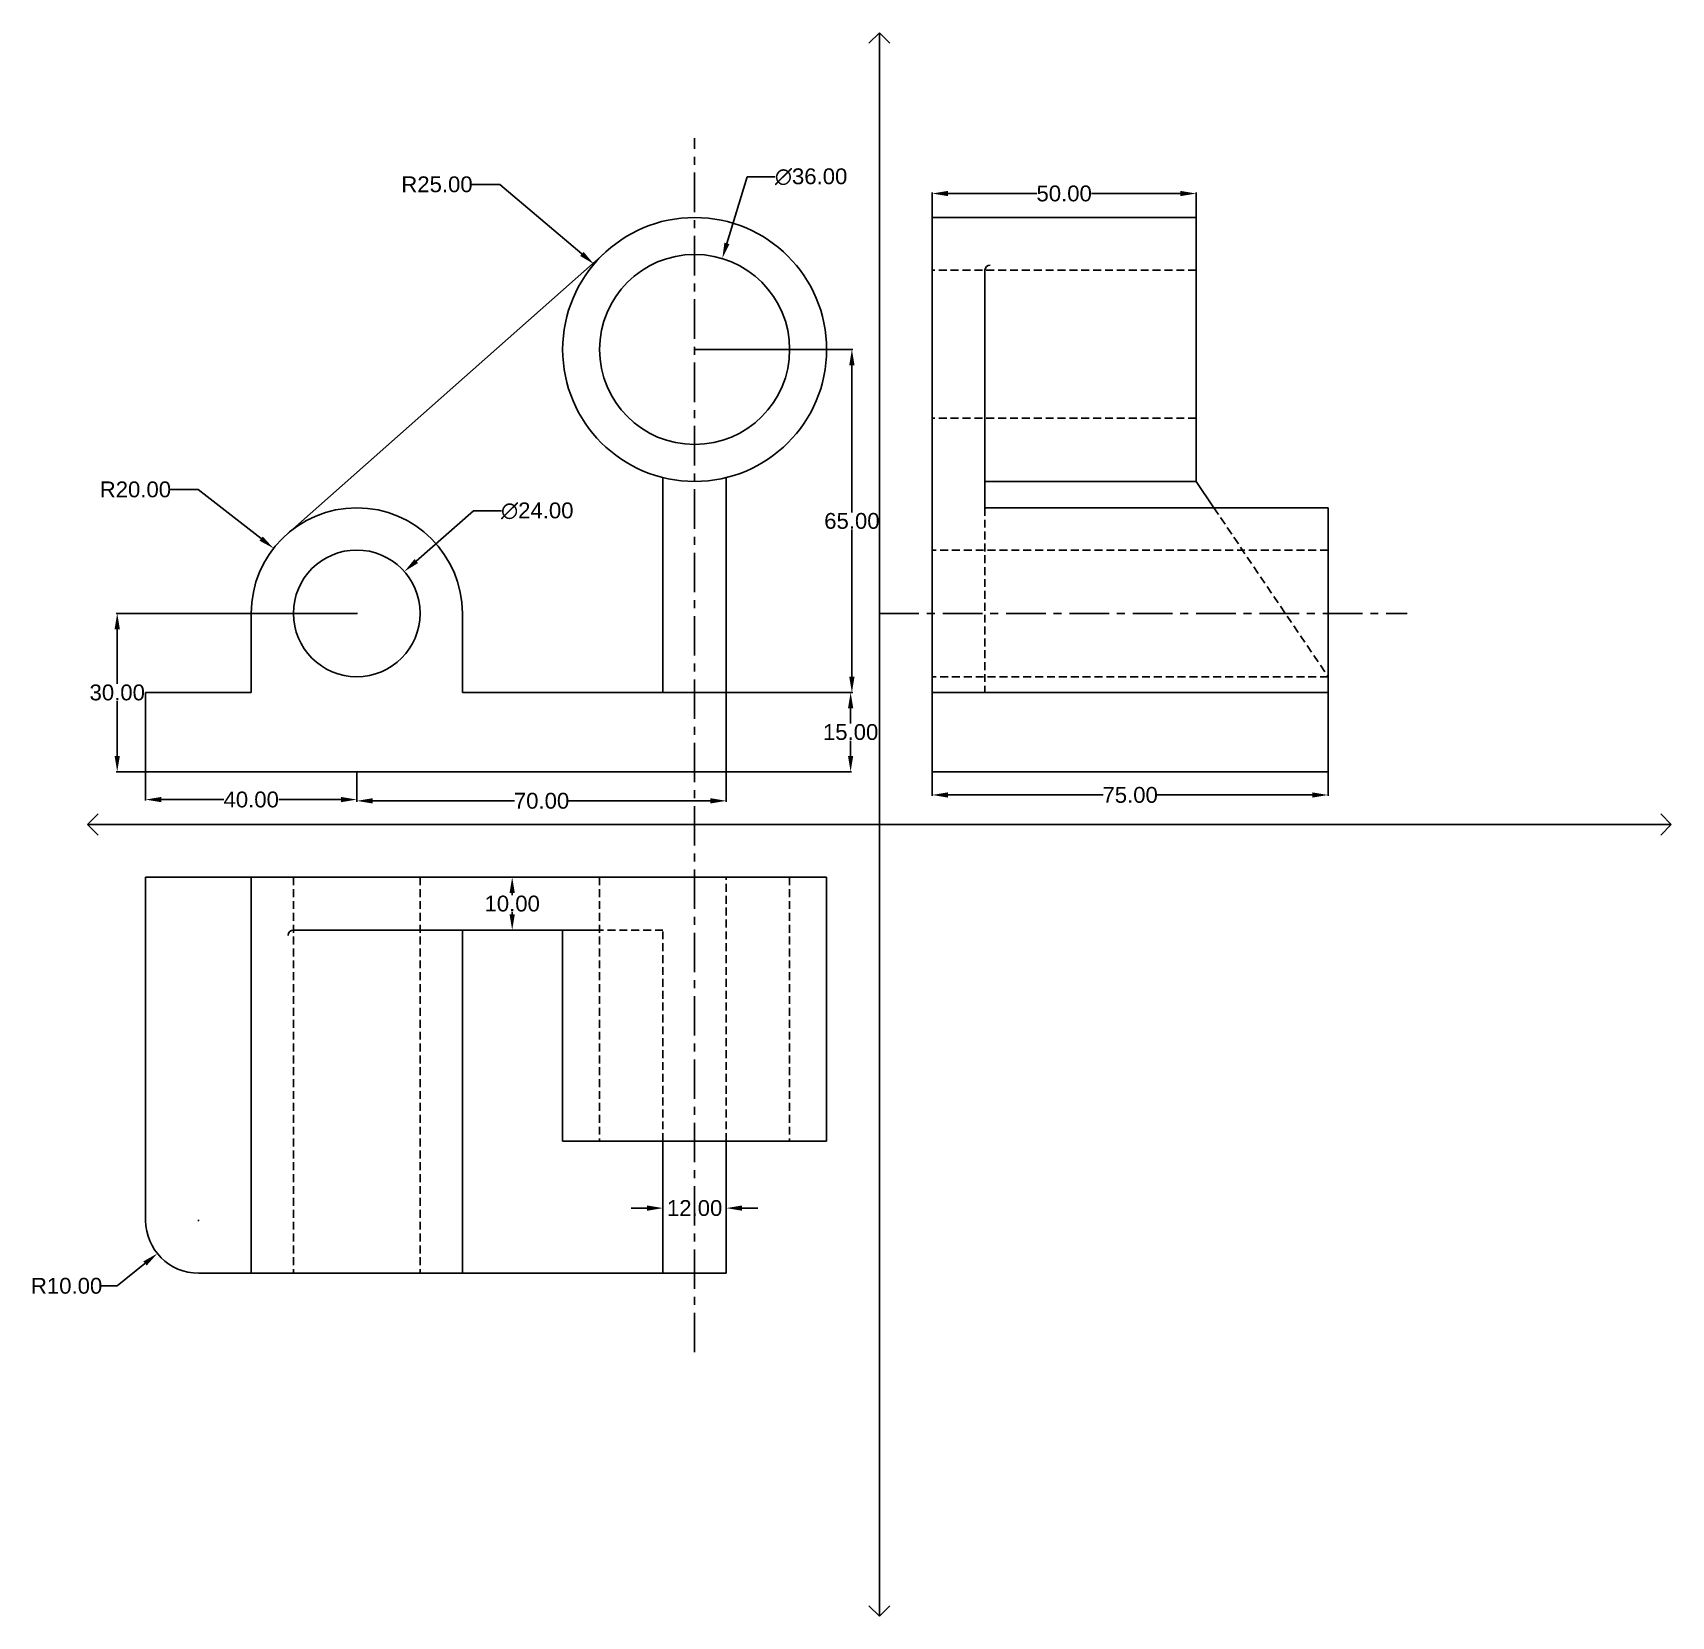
# Model space of a CAD drawing. Header units: millimetres. Extents: x -160 to 150, y -150 to 150.
import ezdxf

# ---------------------------------------------------------------- set-up
doc = ezdxf.new("R2010")
doc.units = ezdxf.units.MM
doc.header["$LTSCALE"] = 3
doc.header["$MEASUREMENT"] = 0
doc.linetypes.add('CENTERX2', pattern=[4, 2.5, -0.5, 0.5, -0.5])
doc.linetypes.add('HIDDENX2', pattern=[0.75, 0.5, -0.25])
doc.styles.get("Standard").update_dxf_attribs({"font": 'arial.ttf'})
doc.dimstyles.get("Standard").update_dxf_attribs({"dimtxt": 3, "dimasz": 3, "dimexe": 0.18, "dimexo": 0.0625, "dimgap": 0.09, "dimtad": 0, "dimtih": 1, "dimtoh": 1, "dimzin": 0, "dimdsep": 46, "dimtxsty": 'Standard', "dimcen": 0.09, "dimadec": 0, "dimazin": 0, "dimtfac": 1, "dimtofl": 0, "dimtmove": 0, "dimatfit": 3, "dimfxl": 1, "dimtolj": 1, "dimtzin": 0, "dimarcsym": 0})

# ---------------------------------------------------------------- blocks, each defined once
blk = doc.blocks.new('*D1')
at = {"color": 0, "lineweight": -2, "transparency": 16777216}
for p, q in [((10, 115.06), (10, 119.72)), ((13, 119.54), (29.85, 119.54)), ((57, 119.54), (40.15, 119.54)), ((60, 115.06), (60, 119.72))]:
    blk.add_line(p, q, dxfattribs=at)
at = {"color": 0, "transparency": 16777216}
for points in [[(13, 120.04), (13, 119.04), (10, 119.54)], [(57, 120.04), (57, 119.04), (60, 119.54)]]:
    blk.add_solid(points, dxfattribs=at)
at = {"layer": 'Defpoints', "color": 0, "transparency": 16777216}
for p in [(60, 119.54), (10, 115), (60, 115)]:
    blk.add_point(p, dxfattribs=at)
at = {"color": 0, "transparency": 16777216, "insert": (35, 119.54), "char_height": 3, "attachment_point": 5}
blk.add_mtext('\\A1;50.00', dxfattribs=at)
blk = doc.blocks.new('*D2')
at = {"color": 0, "lineweight": -2, "transparency": 16777216}
for p, q in [((10, 9.94), (10, 5.41)), ((85, 9.94), (85, 5.41)), ((13, 5.59), (42.37, 5.59)), ((82, 5.59), (52.63, 5.59))]:
    blk.add_line(p, q, dxfattribs=at)
at = {"color": 0, "transparency": 16777216}
for points in [[(13, 6.09), (13, 5.09), (10, 5.59)], [(82, 6.09), (82, 5.09), (85, 5.59)]]:
    blk.add_solid(points, dxfattribs=at)
at = {"layer": 'Defpoints', "color": 0, "transparency": 16777216}
for p in [(10, 10), (85, 10), (85, 5.59)]:
    blk.add_point(p, dxfattribs=at)
at = {"color": 0, "transparency": 16777216, "insert": (47.5, 5.59), "char_height": 3, "attachment_point": 5}
blk.add_mtext('\\A1;75.00', dxfattribs=at)
blk = doc.blocks.new('*D3')
at = {"color": 0, "lineweight": -2, "transparency": 16777216}
for p, q in [((-25.05, 122.71), (-28.89, 110.09)), ((-19.72, 122.71), (-25.05, 122.71)), ((-35, 89.91), (-35, 90.09)), ((-35.09, 90), (-34.91, 90))]:
    blk.add_line(p, q, dxfattribs=at)
at = {"color": 0, "transparency": 16777216}
blk.add_solid([(-29.36, 110.24), (-28.41, 109.94), (-29.76, 107.22)], dxfattribs=at)
at = {"layer": 'Defpoints', "color": 0, "transparency": 16777216}
for p in [(-29.76, 107.22), (-40.24, 72.78)]:
    blk.add_point(p, dxfattribs=at)
at = {"color": 0, "transparency": 16777216, "insert": (-12.94, 122.71), "char_height": 3, "attachment_point": 5}
blk.add_mtext('\\A1;∅36.00', dxfattribs=at)
blk = doc.blocks.new('*D4')
at = {"color": 0, "lineweight": -2, "transparency": 16777216}
for p, q in [((-77.23, 121.27), (-71.9, 121.27)), ((-71.9, 121.27), (-56.36, 108.1)), ((-35, 89.91), (-35, 90.09)), ((-35.09, 90), (-34.91, 90))]:
    blk.add_line(p, q, dxfattribs=at)
at = {"color": 0, "transparency": 16777216}
blk.add_solid([(-56.04, 108.49), (-56.68, 107.72), (-54.07, 106.16)], dxfattribs=at)
at = {"layer": 'Defpoints', "color": 0, "transparency": 16777216}
for p in [(-54.07, 106.16), (-35, 90)]:
    blk.add_point(p, dxfattribs=at)
at = {"color": 0, "transparency": 16777216, "insert": (-83.81, 121.27), "char_height": 3, "attachment_point": 5}
blk.add_mtext('\\A1;R25.00', dxfattribs=at)
blk = doc.blocks.new('*D5')
at = {"color": 0, "lineweight": -2, "transparency": 16777216}
for p, q in [((-76.92, 59.41), (-87.73, 49.9)), ((-71.59, 59.41), (-76.92, 59.41)), ((-99.09, 40), (-98.91, 40)), ((-99, 39.91), (-99, 40.09))]:
    blk.add_line(p, q, dxfattribs=at)
at = {"color": 0, "transparency": 16777216}
blk.add_solid([(-88.06, 50.28), (-87.4, 49.53), (-89.99, 47.92)], dxfattribs=at)
at = {"layer": 'Defpoints', "color": 0, "transparency": 16777216}
for p in [(-89.99, 47.92), (-108.01, 32.08)]:
    blk.add_point(p, dxfattribs=at)
at = {"color": 0, "transparency": 16777216, "insert": (-64.81, 59.41), "char_height": 3, "attachment_point": 5}
blk.add_mtext('\\A1;∅24.00', dxfattribs=at)
blk = doc.blocks.new('*D6')
at = {"color": 0, "lineweight": -2, "transparency": 16777216}
for p, q in [((-134.36, 63.47), (-129.03, 63.47)), ((-129.03, 63.47), (-117.12, 54.17)), ((-99.09, 40), (-98.91, 40)), ((-99, 39.91), (-99, 40.09))]:
    blk.add_line(p, q, dxfattribs=at)
at = {"color": 0, "transparency": 16777216}
blk.add_solid([(-116.81, 54.56), (-117.43, 53.77), (-114.76, 52.32)], dxfattribs=at)
at = {"layer": 'Defpoints', "color": 0, "transparency": 16777216}
for p in [(-114.76, 52.32), (-99, 40)]:
    blk.add_point(p, dxfattribs=at)
at = {"color": 0, "transparency": 16777216, "insert": (-140.94, 63.47), "char_height": 3, "attachment_point": 5}
blk.add_mtext('\\A1;R20.00', dxfattribs=at)
blk = doc.blocks.new('*D7')
at = {"color": 0, "lineweight": -2, "transparency": 16777216}
for p, q in [((-139, 9.94), (-139, 4.54)), ((-99, 9.94), (-99, 4.54)), ((-136, 4.72), (-124.21, 4.72)), ((-102, 4.72), (-113.79, 4.72))]:
    blk.add_line(p, q, dxfattribs=at)
at = {"color": 0, "transparency": 16777216}
for points in [[(-136, 5.22), (-136, 4.22), (-139, 4.72)], [(-102, 5.22), (-102, 4.22), (-99, 4.72)]]:
    blk.add_solid(points, dxfattribs=at)
at = {"layer": 'Defpoints', "color": 0, "transparency": 16777216}
for p in [(-139, 10), (-99, 10), (-139, 4.72)]:
    blk.add_point(p, dxfattribs=at)
at = {"color": 0, "transparency": 16777216, "insert": (-119, 4.72), "char_height": 3, "attachment_point": 5}
blk.add_mtext('\\A1;40.00', dxfattribs=at)
blk = doc.blocks.new('*D8')
at = {"color": 0, "lineweight": -2, "transparency": 16777216}
for p, q in [((-99, 9.94), (-99, 4.3)), ((-29, 9.94), (-29, 4.3)), ((-96, 4.48), (-69.13, 4.48)), ((-32, 4.48), (-58.87, 4.48))]:
    blk.add_line(p, q, dxfattribs=at)
at = {"color": 0, "transparency": 16777216}
for points in [[(-96, 4.98), (-96, 3.98), (-99, 4.48)], [(-32, 4.98), (-32, 3.98), (-29, 4.48)]]:
    blk.add_solid(points, dxfattribs=at)
at = {"layer": 'Defpoints', "color": 0, "transparency": 16777216}
for p in [(-99, 10), (-29, 10), (-99, 4.48)]:
    blk.add_point(p, dxfattribs=at)
at = {"color": 0, "transparency": 16777216, "insert": (-64, 4.48), "char_height": 3, "attachment_point": 5}
blk.add_mtext('\\A1;70.00', dxfattribs=at)
blk = doc.blocks.new('*D9')
at = {"color": 0, "lineweight": -2, "transparency": 16777216}
for p, q in [((-34.85, 90), (-5.03, 90)), ((-5.21, 87), (-5.21, 59.12)), ((-5.21, 28), (-5.21, 55.88)), ((-28.94, 25), (-5.03, 25))]:
    blk.add_line(p, q, dxfattribs=at)
at = {"color": 0, "transparency": 16777216}
for points in [[(-5.71, 87), (-4.71, 87), (-5.21, 90)], [(-5.71, 28), (-4.71, 28), (-5.21, 25)]]:
    blk.add_solid(points, dxfattribs=at)
at = {"layer": 'Defpoints', "color": 0, "transparency": 16777216}
for p in [(-34.91, 90), (-29, 25), (-5.21, 25)]:
    blk.add_point(p, dxfattribs=at)
at = {"color": 0, "transparency": 16777216, "insert": (-5.21, 57.5), "char_height": 3, "attachment_point": 5}
blk.add_mtext('\\A1;65.00', dxfattribs=at)
blk = doc.blocks.new('*D10')
at = {"color": 0, "lineweight": -2, "transparency": 16777216}
for p, q in [((-28.94, 25), (-5.27, 25)), ((-5.45, 22), (-5.45, 19.12)), ((-5.45, 13), (-5.45, 15.88)), ((-28.94, 10), (-5.27, 10))]:
    blk.add_line(p, q, dxfattribs=at)
at = {"color": 0, "transparency": 16777216}
for points in [[(-5.95, 22), (-4.95, 22), (-5.45, 25)], [(-5.95, 13), (-4.95, 13), (-5.45, 10)]]:
    blk.add_solid(points, dxfattribs=at)
at = {"layer": 'Defpoints', "color": 0, "transparency": 16777216}
for p in [(-29, 25), (-5.45, 25), (-29, 10)]:
    blk.add_point(p, dxfattribs=at)
at = {"color": 0, "transparency": 16777216, "insert": (-5.45, 17.5), "char_height": 3, "attachment_point": 5}
blk.add_mtext('\\A1;15.00', dxfattribs=at)
blk = doc.blocks.new('*D11')
at = {"color": 0, "lineweight": -2, "transparency": 16777216}
for p, q in [((-129.09, -75), (-128.91, -75)), ((-129, -75.09), (-129, -74.91)), ((-144.38, -87.41), (-139.12, -83.16)), ((-147.38, -87.41), (-144.38, -87.41))]:
    blk.add_line(p, q, dxfattribs=at)
at = {"color": 0, "transparency": 16777216}
blk.add_solid([(-139.43, -82.77), (-138.8, -83.55), (-136.78, -81.28)], dxfattribs=at)
at = {"layer": 'Defpoints', "color": 0, "transparency": 16777216}
for p in [(-129, -75), (-136.78, -81.28)]:
    blk.add_point(p, dxfattribs=at)
at = {"color": 0, "transparency": 16777216, "insert": (-153.97, -87.41), "char_height": 3, "attachment_point": 5}
blk.add_mtext('\\A1;R10.00', dxfattribs=at)
blk = doc.blocks.new('*D12')
at = {"color": 0, "lineweight": -2, "transparency": 16777216}
for p, q in [((-69.62, -10), (-69.74, -10)), ((-69.56, -13), (-69.56, -13.38)), ((-69.56, -17), (-69.56, -16.62)), ((-69.62, -20), (-69.74, -20))]:
    blk.add_line(p, q, dxfattribs=at)
at = {"color": 0, "transparency": 16777216}
for points in [[(-70.06, -13), (-69.06, -13), (-69.56, -10)], [(-70.06, -17), (-69.06, -17), (-69.56, -20)]]:
    blk.add_solid(points, dxfattribs=at)
at = {"layer": 'Defpoints', "color": 0, "transparency": 16777216}
for p in [(-69.56, -10), (-69.56, -20), (-69.56, -20)]:
    blk.add_point(p, dxfattribs=at)
at = {"color": 0, "transparency": 16777216, "insert": (-69.56, -15), "char_height": 3, "attachment_point": 5}
blk.add_mtext('\\A1;10.00', dxfattribs=at)
blk = doc.blocks.new('*D13')
at = {"color": 0, "lineweight": -2, "transparency": 16777216}
for p, q in [((-44, -72.68), (-47, -72.68)), ((-41, -72.62), (-41, -72.5)), ((-29, -72.62), (-29, -72.5)), ((-26, -72.68), (-23, -72.68))]:
    blk.add_line(p, q, dxfattribs=at)
at = {"color": 0, "transparency": 16777216}
for points in [[(-44, -72.18), (-44, -73.18), (-41, -72.68)], [(-26, -72.18), (-26, -73.18), (-29, -72.68)]]:
    blk.add_solid(points, dxfattribs=at)
at = {"layer": 'Defpoints', "color": 0, "transparency": 16777216}
for p in [(-41, -72.68), (-41, -72.68), (-29, -72.68)]:
    blk.add_point(p, dxfattribs=at)
at = {"color": 0, "transparency": 16777216, "insert": (-35, -72.68), "char_height": 3, "attachment_point": 5}
blk.add_mtext('\\A1;12.00', dxfattribs=at)
blk = doc.blocks.new('*D16')
at = {"color": 0, "lineweight": -2, "transparency": 16777216}
for p, q in [((-99.15, 40), (-144.56, 40)), ((-144.38, 37), (-144.38, 26.62)), ((-144.38, 13), (-144.38, 23.38)), ((-99.06, 10), (-144.56, 10))]:
    blk.add_line(p, q, dxfattribs=at)
at = {"color": 0, "transparency": 16777216}
for points in [[(-144.88, 37), (-143.88, 37), (-144.38, 40)], [(-144.88, 13), (-143.88, 13), (-144.38, 10)]]:
    blk.add_solid(points, dxfattribs=at)
at = {"layer": 'Defpoints', "color": 0, "transparency": 16777216}
for p in [(-99.09, 40), (-144.38, 10), (-99, 10)]:
    blk.add_point(p, dxfattribs=at)
at = {"color": 0, "transparency": 16777216, "insert": (-144.38, 25), "char_height": 3, "attachment_point": 5}
blk.add_mtext('\\A1;30.00', dxfattribs=at)

msp = doc.modelspace()

# ---------------------------------------------------------------- linework, layer by layer
for p, q in [((0, 150), (-2, 148)), ((0, 150), (0, -150)), ((0, 150), (2, 148)), ((10, 10), (10, 115)), ((10, 115), (60, 115)), ((60, 115), (60, 65)), ((-112.26, 54.973), (-51.575, 108.716)), ((20, 60), (20, 105)), ((-41, 25), (-41, 65.731)), ((-29, 25), (-29, 65.731)), ((60, 65), (20, 65)), ((60, 65), (63.378, 60)), ((85, 60), (20, 60)), ((85, 40), (85, 60)), ((-119, 25), (-119, 40)), ((-79, 25), (-79, 40)), ((85, 25), (85, 40)), ((-139, 10), (-139, 25)), ((-139, 25), (-119, 25)), ((-139, 25), (-119, 25)), ((-79, 25), (-29, 25)), ((-29, 10), (-29, 25)), ((85, 25), (10, 25)), ((85, 10), (85, 25)), ((-99, 10), (-139, 10)), ((-29, 10), (-99, 10)), ((10, 10), (85, 10)), ((-150, 0), (-148, 2)), ((-150, 0), (150, 0)), ((-150, 0), (-148, -2)), ((150, 0), (148, 2)), ((150, 0), (148, -2)), ((-10, -10), (-139, -10)), ((-139, -10), (-139, -75)), ((-119, -10), (-119, -85)), ((-10, -10), (-10, -60)), ((-53, -20), (-111, -20)), ((-79, -20), (-79, -85)), ((-60, -60), (-60, -20)), ((-10, -60), (-60, -60)), ((-41, -60), (-41, -85)), ((-29, -60), (-29, -85)), ((-29, -85), (-129, -85)), ((0, -150), (-2, -148)), ((0, -150), (2, -148))]:
    msp.add_line(p, q)
at = {"linetype": 'CENTERX2'}
for p, q in [((-35, -100), (-35, 130)), ((0, 40), (100, 40))]:
    msp.add_line(p, q, dxfattribs=at)
at = {"linetype": 'HIDDENX2'}
for p, q in [((60, 105), (10, 105)), ((60, 77), (10, 77)), ((20, 60), (20, 25)), ((63.378, 60), (85, 28)), ((85, 52), (10, 52)), ((85, 28), (10, 28)), ((-111, -10), (-111, -85)), ((-87, -10), (-87, -85)), ((-53, -10), (-53, -60)), ((-29, -60), (-29, -10)), ((-17, -10), (-17, -60)), ((-41, -20), (-53, -20)), ((-41, -60), (-41, -20))]:
    msp.add_line(p, q, dxfattribs=at)
for centre, radius in [((-35, 90), 25), ((-35, 90), 18), ((-99, 40), 12)]:
    msp.add_circle(centre, radius)
for centre, radius, start, end in [((21, 105), 1, 90, 180), ((-99, 40), 20, 0, 180), ((-111, -21), 1, 90, 180), ((-129, -75), 10, 180, 270)]:
    msp.add_arc(centre, radius, start, end)

# ---------------------------------------------------------------- dimensions: what is measured, and where the dimension line sits
for p1, p2, picture, middle in [((-40.24, 72.78), (-29.76, 107.22), '*D3', (-12.937, 122.707)), ((-108.013, 32.077), (-89.987, 47.923), '*D5', (-64.808, 59.413))]:
    dim = msp.add_diameter_dim_2p(p1=p1, p2=p2, dimstyle='Standard')
    dim.commit()
    dim.dimension.update_dxf_attribs({"geometry": picture, "text_midpoint": middle, "dimtype": 163})
for center, mpoint, picture, middle in [((-35, 90), (-54.071, 106.165), '*D4', (-83.81, 121.274)), ((-99, 40), (-114.757, 52.318), '*D6', (-140.94, 63.474)), ((-129, -75), (-136.782, -81.28), '*D11', (-153.967, -87.415))]:
    dim = msp.add_radius_dim(center=center, mpoint=mpoint, dimstyle='Standard')
    dim.commit()
    dim.dimension.update_dxf_attribs({"geometry": picture, "text_midpoint": middle, "dimtype": 164})
for base, p1, p2, picture, middle in [((60, 119.542), (10, 115), (60, 115), '*D1', (35, 119.542)), ((-139, 4.718), (-99, 10), (-139, 10), '*D7', (-119, 4.718)), ((-99, 4.479), (-29, 10), (-99, 10), '*D8', (-64, 4.479)), ((85, 5.586), (10, 10), (85, 10), '*D2', (47.5, 5.586)), ((-41, -72.683), (-29, -72.683), (-41, -72.683), '*D13', (-35, -72.683))]:
    dim = msp.add_linear_dim(base=base, p1=p1, p2=p2, dimstyle='Standard')
    dim.commit()
    dim.dimension.update_dxf_attribs({"geometry": picture, "text_midpoint": middle})
for base, p1, p2, angle, picture, middle in [((-5.207, 25), (-34.91, 90), (-29, 25), 90, '*D9', (-5.207, 57.5)), ((-144.38, 10), (-99.09, 40), (-99, 10), 90, '*D16', (-144.38, 25)), ((-5.446, 25), (-29, 10), (-29, 25), 90, '*D10', (-5.446, 17.5)), ((-69.56, -20), (-69.56, -10), (-69.56, -20), 270, '*D12', (-69.56, -15))]:
    dim = msp.add_linear_dim(base=base, p1=p1, p2=p2, angle=angle, dimstyle='Standard')
    dim.commit()
    dim.dimension.update_dxf_attribs({"geometry": picture, "text_midpoint": middle})

doc.saveas('drawing.dxf')
